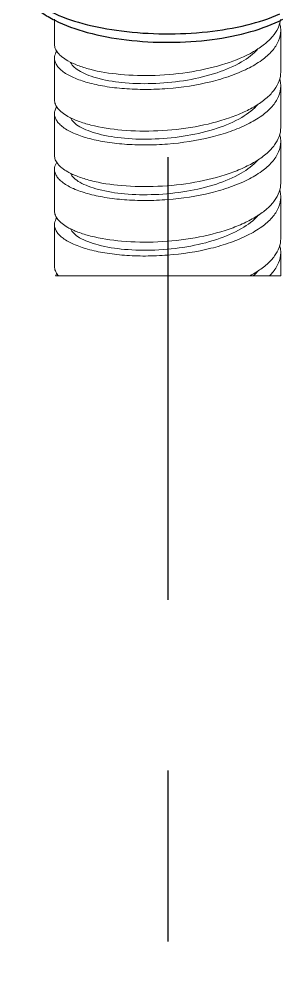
# Model space of a CAD drawing. Extents: x 8819 to 9239, y -18069 to -17475.
# Drawn here: x 8986 to 8999.1, y -17811.57 to -17763.85 of the extents above; entities that cross this region are included whole.
import ezdxf

# ---------------------------------------------------------------- set-up
doc = ezdxf.new("R2010")
doc.units = 0
doc.header["$MEASUREMENT"] = 0
doc.linetypes.add('CENTER', pattern=[47.5, 22, -8.5, 8.5, -8.5])
doc.layers.get('0').update_dxf_attribs({"linetype": 'CONTINUOUS', "lineweight": 13})
doc.layers.add('02___PRT_ALL_AXES', color=7, linetype='CONTINUOUS')
doc.layers.add('DEF_LAYER_ROUND_FEAT', color=7, linetype='CONTINUOUS')

msp = doc.modelspace()

# ---------------------------------------------------------------- linework, layer by layer
at = {"color": 7, "linetype": 'Continuous'}
for p, q in [((8987.751, -17763.854), (8987.751, -17765.099)), ((8999.001, -17766.48), (8999.001, -17764.409)), ((8987.751, -17765.79), (8987.751, -17767.861)), ((8999.001, -17769.241), (8999.001, -17767.17)), ((8987.751, -17768.551), (8987.751, -17770.622)), ((8999.001, -17772.003), (8999.001, -17769.932)), ((8987.751, -17771.313), (8987.751, -17773.384)), ((8999.001, -17774.764), (8999.001, -17772.693)), ((8987.751, -17774.074), (8987.751, -17776.145)), ((8999.001, -17776.606), (8999.001, -17775.455)), ((8999.001, -17776.606), (8987.799, -17776.606))]:
    msp.add_line(p, q, dxfattribs=at)
for points, knots in [([(8998.992, -17763.87), (8998.974, -17764.017), (8998.879, -17764.321), (8998.594, -17764.737), (8998.177, -17765.126), (8997.418, -17765.627), (8996.207, -17766.122), (8994.555, -17766.504), (8992.787, -17766.677), (8991.084, -17766.636), (8989.788, -17766.434), (8988.925, -17766.167), (8988.564, -17766.004), (8988.407, -17765.915)], [0, 0, 0, 0, 0.037902, 0.080079, 0.128391, 0.183549, 0.313101, 0.461909, 0.618134, 0.768162, 0.898843, 0.953579, 1, 1, 1, 1]), ([(8998.952, -17764.062), (8998.96, -17764.091), (8998.988, -17764.204), (8999.001, -17764.322), (8999.001, -17764.409)], [0, 0, 0, 0, 0.253725, 1, 1, 1, 1]), ([(8999.001, -17764.409), (8999.001, -17764.584), (8998.916, -17764.96), (8998.57, -17765.468), (8998.034, -17765.931), (8997.329, -17766.342), (8996.478, -17766.694), (8995.159, -17767.08), (8993.737, -17767.296), (8992.293, -17767.355), (8991.248, -17767.318), (8990.284, -17767.206), (8989.436, -17767.025), (8988.737, -17766.788), (8988.266, -17766.538), (8987.996, -17766.311), (8987.857, -17766.143), (8987.771, -17765.969), (8987.751, -17765.848), (8987.751, -17765.79)], [0, 0, 0, 0, 0.04074, 0.086604, 0.140658, 0.203793, 0.275407, 0.353948, 0.52264, 0.607655, 0.689392, 0.765211, 0.832763, 0.890183, 0.936398, 0.955385, 0.971909, 0.986501, 1, 1, 1, 1]), ([(8988.407, -17765.915), (8988.308, -17765.859), (8988.132, -17765.743), (8987.918, -17765.542), (8987.783, -17765.327), (8987.751, -17765.172), (8987.751, -17765.099)], [0, 0, 0, 0, 0.312954, 0.577003, 0.800526, 1, 1, 1, 1]), ([(8987.751, -17765.79), (8987.751, -17765.761), (8987.76, -17765.643), (8987.807, -17765.529), (8987.855, -17765.453)], [0, 0, 0, 0, 0.239378, 1, 1, 1, 1]), ([(8997.885, -17765.304), (8997.656, -17765.576), (8996.999, -17766.061), (8995.791, -17766.566), (8994.347, -17766.912), (8992.81, -17767.074), (8991.335, -17767.05), (8990.217, -17766.884), (8989.476, -17766.661), (8989.056, -17766.474), (8988.743, -17766.265), (8988.597, -17766.091), (8988.554, -17766.004)], [0, 0, 0, 0, 0.10656, 0.239529, 0.391478, 0.55027, 0.701991, 0.833244, 0.887795, 0.933712, 0.970804, 1, 1, 1, 1]), ([(8999.001, -17766.48), (8999.001, -17766.627), (8998.943, -17766.937), (8998.699, -17767.372), (8998.312, -17767.778), (8997.796, -17768.151), (8997.163, -17768.486), (8996.15, -17768.887), (8994.718, -17769.24), (8992.92, -17769.434), (8991.174, -17769.407), (8989.841, -17769.208), (8988.951, -17768.939), (8988.58, -17768.774), (8988.418, -17768.683)], [0, 0, 0, 0, 0.037399, 0.078265, 0.124982, 0.178635, 0.2393, 0.306361, 0.454869, 0.612281, 0.76437, 0.897234, 0.952882, 1, 1, 1, 1]), ([(8998.955, -17766.832), (8998.962, -17766.86), (8998.989, -17766.971), (8999.001, -17767.085), (8999.001, -17767.17)], [0, 0, 0, 0, 0.253551, 1, 1, 1, 1]), ([(8999.001, -17767.17), (8999.001, -17767.346), (8998.916, -17767.721), (8998.57, -17768.23), (8998.034, -17768.692), (8997.329, -17769.104), (8996.478, -17769.456), (8995.159, -17769.842), (8993.737, -17770.057), (8992.293, -17770.116), (8991.248, -17770.079), (8990.284, -17769.967), (8989.436, -17769.787), (8988.737, -17769.55), (8988.266, -17769.299), (8987.996, -17769.072), (8987.857, -17768.905), (8987.771, -17768.731), (8987.751, -17768.609), (8987.751, -17768.551)], [0, 0, 0, 0, 0.04074, 0.086604, 0.140658, 0.203792, 0.275406, 0.353947, 0.52264, 0.607655, 0.689392, 0.765211, 0.832763, 0.890183, 0.936398, 0.955385, 0.971909, 0.9865, 1, 1, 1, 1]), ([(8988.418, -17768.683), (8988.318, -17768.626), (8988.138, -17768.51), (8987.921, -17768.307), (8987.784, -17768.09), (8987.751, -17767.934), (8987.751, -17767.861)], [0, 0, 0, 0, 0.313517, 0.577765, 0.801058, 1, 1, 1, 1]), ([(8987.751, -17768.551), (8987.751, -17768.49), (8987.773, -17768.363), (8987.832, -17768.249), (8987.869, -17768.194)], [0, 0, 0, 0, 0.479027, 1, 1, 1, 1]), ([(8997.892, -17768.057), (8997.663, -17768.332), (8997.003, -17768.822), (8995.786, -17769.33), (8994.33, -17769.677), (8992.783, -17769.837), (8991.3, -17769.809), (8990.18, -17769.638), (8989.442, -17769.41), (8989.026, -17769.219), (8988.721, -17769.007), (8988.582, -17768.831), (8988.543, -17768.743)], [0, 0, 0, 0, 0.106757, 0.240234, 0.39287, 0.552278, 0.704273, 0.835242, 0.889415, 0.934816, 0.971316, 1, 1, 1, 1]), ([(8999.001, -17769.241), (8999.001, -17769.389), (8998.943, -17769.7), (8998.698, -17770.135), (8998.31, -17770.541), (8997.792, -17770.915), (8997.158, -17771.25), (8996.142, -17771.651), (8994.707, -17772.003), (8992.906, -17772.197), (8991.159, -17772.167), (8989.826, -17771.967), (8988.938, -17771.695), (8988.568, -17771.53), (8988.407, -17771.438)], [0, 0, 0, 0, 0.037419, 0.078317, 0.125083, 0.1788, 0.239543, 0.306688, 0.455354, 0.612856, 0.76491, 0.89758, 0.95307, 1, 1, 1, 1]), ([(8998.951, -17769.583), (8998.96, -17769.612), (8998.988, -17769.726), (8999.001, -17769.844), (8999.001, -17769.932)], [0, 0, 0, 0, 0.253921, 1, 1, 1, 1]), ([(8999.001, -17769.932), (8999.001, -17770.107), (8998.916, -17770.483), (8998.57, -17770.992), (8998.034, -17771.454), (8997.329, -17771.865), (8996.478, -17772.217), (8995.159, -17772.603), (8993.737, -17772.819), (8992.293, -17772.878), (8991.248, -17772.841), (8990.284, -17772.729), (8989.436, -17772.548), (8988.737, -17772.311), (8988.266, -17772.061), (8987.996, -17771.834), (8987.857, -17771.666), (8987.771, -17771.492), (8987.751, -17771.371), (8987.751, -17771.313)], [0, 0, 0, 0, 0.040741, 0.086604, 0.140658, 0.203793, 0.275407, 0.353948, 0.52264, 0.607655, 0.689392, 0.765211, 0.832763, 0.890184, 0.936399, 0.955385, 0.97191, 0.9865, 1, 1, 1, 1]), ([(8988.407, -17771.438), (8988.308, -17771.382), (8988.132, -17771.266), (8987.918, -17771.065), (8987.783, -17770.85), (8987.751, -17770.695), (8987.751, -17770.622)], [0, 0, 0, 0, 0.312938, 0.576986, 0.800519, 1, 1, 1, 1]), ([(8997.871, -17770.844), (8997.638, -17771.115), (8996.973, -17771.598), (8995.757, -17772.1), (8994.307, -17772.442), (8992.768, -17772.598), (8991.295, -17772.57), (8990.182, -17772.4), (8989.448, -17772.173), (8989.033, -17771.985), (8988.727, -17771.774), (8988.586, -17771.599), (8988.546, -17771.512)], [0, 0, 0, 0, 0.107382, 0.241155, 0.393694, 0.55274, 0.704307, 0.834992, 0.889127, 0.934573, 0.971187, 1, 1, 1, 1]), ([(8987.751, -17771.313), (8987.751, -17771.283), (8987.761, -17771.161), (8987.811, -17771.044), (8987.862, -17770.966)], [0, 0, 0, 0, 0.238763, 1, 1, 1, 1]), ([(8999.001, -17772.003), (8999.001, -17772.15), (8998.943, -17772.461), (8998.698, -17772.896), (8998.311, -17773.302), (8997.794, -17773.675), (8997.16, -17774.011), (8996.145, -17774.412), (8994.71, -17774.764), (8992.911, -17774.958), (8991.164, -17774.929), (8989.831, -17774.729), (8988.943, -17774.459), (8988.572, -17774.293), (8988.411, -17774.202)], [0, 0, 0, 0, 0.037411, 0.0783, 0.125048, 0.178744, 0.239459, 0.306575, 0.455186, 0.612657, 0.764724, 0.897461, 0.953005, 1, 1, 1, 1]), ([(8999.001, -17772.693), (8999.001, -17772.869), (8998.916, -17773.245), (8998.57, -17773.753), (8998.034, -17774.215), (8997.329, -17774.627), (8996.478, -17774.979), (8995.159, -17775.365), (8993.737, -17775.58), (8992.293, -17775.639), (8991.248, -17775.603), (8990.284, -17775.49), (8989.436, -17775.31), (8988.737, -17775.073), (8988.266, -17774.822), (8987.996, -17774.595), (8987.857, -17774.428), (8987.771, -17774.254), (8987.751, -17774.132), (8987.751, -17774.074)], [0, 0, 0, 0, 0.04074, 0.086604, 0.140658, 0.203792, 0.275406, 0.353947, 0.52264, 0.607655, 0.689392, 0.765211, 0.832763, 0.890183, 0.936398, 0.955385, 0.971909, 0.9865, 1, 1, 1, 1]), ([(8998.953, -17772.35), (8998.961, -17772.378), (8998.989, -17772.491), (8999.001, -17772.607), (8999.001, -17772.693)], [0, 0, 0, 0, 0.253665, 1, 1, 1, 1]), ([(8988.411, -17774.202), (8988.311, -17774.145), (8988.134, -17774.03), (8987.919, -17773.828), (8987.784, -17773.612), (8987.751, -17773.457), (8987.751, -17773.384)], [0, 0, 0, 0, 0.313145, 0.577264, 0.800706, 1, 1, 1, 1]), ([(8997.888, -17773.585), (8997.658, -17773.86), (8996.995, -17774.349), (8995.777, -17774.856), (8994.321, -17775.201), (8992.773, -17775.36), (8991.292, -17775.331), (8990.173, -17775.16), (8989.436, -17774.931), (8989.022, -17774.74), (8988.718, -17774.527), (8988.58, -17774.351), (8988.542, -17774.263)], [0, 0, 0, 0, 0.106963, 0.240622, 0.393371, 0.552806, 0.704741, 0.835575, 0.889661, 0.93497, 0.971382, 1, 1, 1, 1]), ([(8987.751, -17774.074), (8987.751, -17774.046), (8987.76, -17773.928), (8987.807, -17773.815), (8987.854, -17773.739)], [0, 0, 0, 0, 0.239444, 1, 1, 1, 1]), ([(8999.001, -17774.764), (8999.001, -17774.912), (8998.943, -17775.221), (8998.7, -17775.655), (8998.314, -17776.061), (8997.884, -17776.372), (8997.585, -17776.543), (8997.466, -17776.606)], [0, 0, 0, 0, 0.0373797, 0.0782154, 0.124885, 0.1784741, 0.2125639, 0.2125639, 0.2125639, 0.2125639]), ([(8998.95, -17775.102), (8998.959, -17775.131), (8998.988, -17775.246), (8999.001, -17775.366), (8999.001, -17775.455)], [0, 0, 0, 0, 0.253856, 1, 1, 1, 1]), ([(8999.001, -17775.455), (8999.001, -17775.63), (8998.916, -17776.006), (8998.667, -17776.372), (8998.488, -17776.562), (8998.444, -17776.606)], [0, 0, 0, 0, 0.0407395, 0.0866042, 0.1011606, 0.1011606, 0.1011606, 0.1011606]), ([(8987.949, -17776.606), (8987.94, -17776.596), (8987.878, -17776.522), (8987.784, -17776.377), (8987.751, -17776.219), (8987.751, -17776.145)], [0.5431299, 0.5431299, 0.5431299, 0.5431299, 0.5784972, 0.8015744, 1, 1, 1, 1])]:
    msp.add_open_spline(points, degree=3, knots=knots, dxfattribs=at)
for points in [[(8987.799, -17776.606), (8987.818, -17776.561), (8987.842, -17776.519), (8987.868, -17776.479)], [(8997.839, -17776.403), (8997.775, -17776.474), (8997.706, -17776.542), (8997.635, -17776.606)]]:
    msp.add_open_spline(points, degree=3, dxfattribs=at)
at = {"layer": '02___PRT_ALL_AXES', "color": 1, "linetype": 'CENTER'}
msp.add_line((8993.385, -17580.716), (8993.385, -17991.781), dxfattribs=at)
at = {"layer": 'DEF_LAYER_ROUND_FEAT', "color": 7, "linetype": 'Continuous'}
for points, knots in [([(8985.996, -17761.946), (8986.031, -17762.155), (8986.18, -17762.566), (8986.584, -17763.096), (8987.122, -17763.546), (8988.037, -17764.08), (8989.453, -17764.576), (8991.376, -17764.927), (8993.463, -17765.039), (8995.543, -17764.907), (8997.446, -17764.537), (8998.603, -17764.11), (8999.103, -17763.844)], [0, 0, 0, 0, 0.044115, 0.089284, 0.137454, 0.189738, 0.309641, 0.447971, 0.596595, 0.744758, 0.881818, 1, 1, 1, 1]), ([(8986, -17761.935), (8986.07, -17762.247), (8986.392, -17762.704), (8986.988, -17763.166), (8987.86, -17763.655), (8989.238, -17764.129), (8991.135, -17764.482), (8993.216, -17764.615), (8995.31, -17764.517), (8997.245, -17764.196), (8998.437, -17763.818), (8998.962, -17763.582)], [0, 0, 0, 0, 0.068991, 0.112573, 0.163043, 0.28349, 0.424921, 0.578064, 0.732051, 0.875902, 1, 1, 1, 1])]:
    msp.add_open_spline(points, degree=3, knots=knots, dxfattribs=at)

doc.saveas('drawing.dxf')
